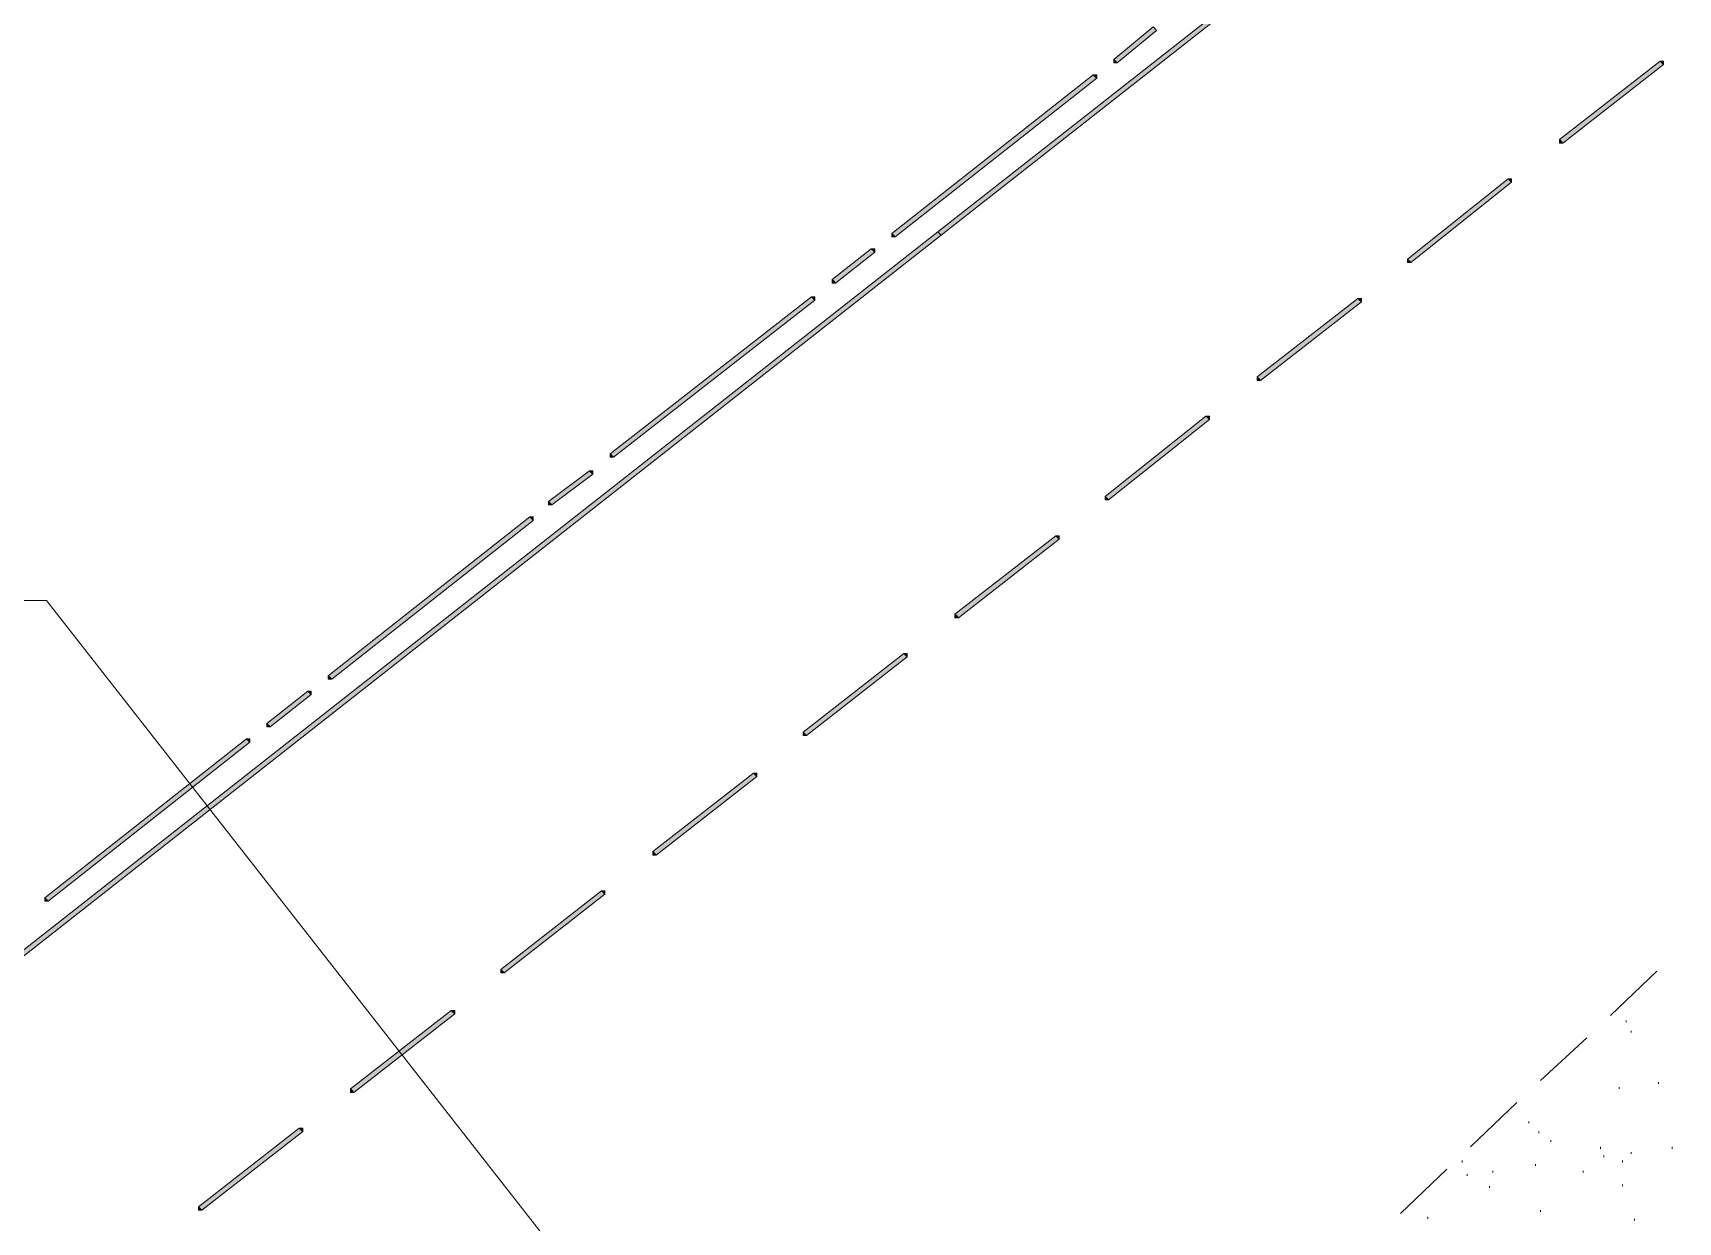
# Model space of a CAD drawing. Header units: inches. Extents: x 10 to 486, y 7 to 426.
# Drawn here: x 81.6 to 145.8, y 249.2 to 295.6 of the extents above; entities that cross this region are included whole.
import ezdxf

# ---------------------------------------------------------------- set-up
doc = ezdxf.new("R2010")
doc.units = ezdxf.units.IN
doc.header["$LTSCALE"] = 3
doc.header["$MEASUREMENT"] = 0
doc.layers.add('PDF_Geometry', color=7, linetype='Continuous', true_color=0x999999)
doc.layers.add('PDF_Solid Fills', color=7, linetype='Continuous')

msp = doc.modelspace()

# ---------------------------------------------------------------- hatches: boundary and pattern name
at = {"layer": 'PDF_Solid Fills', "transparency": 33554559}
for points in [[(125.41, 295.817), (125.343, 295.883), (123.81, 294.617), (123.877, 294.55), (123.943, 294.483), (125.477, 295.75)], [(145.21, 294.483), (145.143, 294.55), (141.21, 291.483), (141.277, 291.417), (141.343, 291.35), (145.277, 294.417)], [(123.077, 293.95), (123.01, 294.017), (115.143, 287.817), (115.21, 287.75), (115.277, 287.683), (123.143, 293.883)], [(139.277, 289.883), (139.21, 289.95), (135.277, 286.817), (135.343, 286.75), (135.41, 286.683), (139.343, 289.817)], [(114.41, 287.15), (114.343, 287.217), (112.81, 286.017), (112.877, 285.95), (112.943, 285.883), (114.477, 287.083)], [(112.077, 285.283), (112.01, 285.35), (104.143, 279.217), (104.21, 279.15), (104.277, 279.083), (112.143, 285.217)], [(133.41, 285.217), (133.343, 285.283), (129.41, 282.217), (129.477, 282.15), (129.543, 282.083), (133.477, 285.15)], [(127.477, 280.617), (127.41, 280.683), (123.477, 277.55), (123.543, 277.483), (123.61, 277.417), (127.543, 280.55)], [(103.41, 278.483), (103.343, 278.55), (101.743, 277.35), (101.81, 277.283), (101.877, 277.217), (103.477, 278.417)], [(101.077, 276.683), (101.01, 276.75), (93.143, 270.55), (93.21, 270.483), (93.277, 270.417), (101.143, 276.617)], [(121.61, 275.95), (121.543, 276.017), (117.61, 272.95), (117.677, 272.883), (117.743, 272.817), (121.677, 275.883)], [(115.677, 271.35), (115.61, 271.417), (111.677, 268.35), (111.743, 268.283), (111.81, 268.217), (115.743, 271.283)], [(92.41, 269.883), (92.343, 269.95), (90.743, 268.683), (90.81, 268.617), (90.877, 268.55), (92.477, 269.817)], [(90.01, 268.017), (89.943, 268.083), (82.077, 261.883), (82.143, 261.817), (82.21, 261.75), (90.077, 267.95)], [(109.81, 266.683), (109.743, 266.75), (105.81, 263.683), (105.877, 263.617), (105.943, 263.55), (109.877, 266.617)], [(103.877, 262.083), (103.81, 262.15), (99.877, 259.083), (99.943, 259.017), (100.01, 258.95), (103.943, 262.017)], [(98.01, 257.417), (97.943, 257.483), (94.01, 254.417), (94.077, 254.35), (94.143, 254.283), (98.077, 257.35)], [(92.077, 252.817), (92.01, 252.883), (88.077, 249.817), (88.143, 249.75), (88.21, 249.683), (92.143, 252.75)]]:
    msp.add_hatch(color=256, dxfattribs=at).paths.add_polyline_path(points)

# ---------------------------------------------------------------- linework, layer by layer
at = {"layer": 'PDF_Geometry', "lineweight": 5}
for points in [[(293.077, 426.15), (116.943, 287.883), (117.01, 287.817), (117.077, 287.75), (293.277, 426.083), (293.21, 426.15)], [(10.344, 204.017), (10.41, 203.95), (117.077, 287.75), (117.01, 287.817), (116.943, 287.883), (10.344, 204.15)], [(116.943, 287.883), (116.943, 287.883)]]:
    msp.add_lwpolyline(points, dxfattribs=at)
at = {"layer": 'PDF_Geometry', "color": 7, "lineweight": 5}
for points in [[(125.41, 295.817), (125.343, 295.883), (123.81, 294.617), (123.877, 294.55), (123.943, 294.483), (125.477, 295.75)], [(145.21, 294.483), (145.143, 294.55), (141.21, 291.483), (141.277, 291.417), (141.343, 291.35), (145.277, 294.417)], [(123.077, 293.95), (123.01, 294.017), (115.143, 287.817), (115.21, 287.75), (115.277, 287.683), (123.143, 293.883)], [(139.277, 289.883), (139.21, 289.95), (135.277, 286.817), (135.343, 286.75), (135.41, 286.683), (139.343, 289.817)], [(114.41, 287.15), (114.343, 287.217), (112.81, 286.017), (112.877, 285.95), (112.943, 285.883), (114.477, 287.083)], [(112.077, 285.283), (112.01, 285.35), (104.143, 279.217), (104.21, 279.15), (104.277, 279.083), (112.143, 285.217)], [(133.41, 285.217), (133.343, 285.283), (129.41, 282.217), (129.477, 282.15), (129.543, 282.083), (133.477, 285.15)], [(127.477, 280.617), (127.41, 280.683), (123.477, 277.55), (123.543, 277.483), (123.61, 277.417), (127.543, 280.55)], [(103.41, 278.483), (103.343, 278.55), (101.743, 277.35), (101.81, 277.283), (101.877, 277.217), (103.477, 278.417)], [(101.077, 276.683), (101.01, 276.75), (93.143, 270.55), (93.21, 270.483), (93.277, 270.417), (101.143, 276.617)], [(121.61, 275.95), (121.543, 276.017), (117.61, 272.95), (117.677, 272.883), (117.743, 272.817), (121.677, 275.883)], [(115.677, 271.35), (115.61, 271.417), (111.677, 268.35), (111.743, 268.283), (111.81, 268.217), (115.743, 271.283)], [(92.41, 269.883), (92.343, 269.95), (90.743, 268.683), (90.81, 268.617), (90.877, 268.55), (92.477, 269.817)], [(90.01, 268.017), (89.943, 268.083), (82.077, 261.883), (82.143, 261.817), (82.21, 261.75), (90.077, 267.95)], [(109.81, 266.683), (109.743, 266.75), (105.81, 263.683), (105.877, 263.617), (105.943, 263.55), (109.877, 266.617)], [(103.877, 262.083), (103.81, 262.15), (99.877, 259.083), (99.943, 259.017), (100.01, 258.95), (103.943, 262.017)], [(98.01, 257.417), (97.943, 257.483), (94.01, 254.417), (94.077, 254.35), (94.143, 254.283), (98.077, 257.35)], [(92.077, 252.817), (92.01, 252.883), (88.077, 249.817), (88.143, 249.75), (88.21, 249.683), (92.143, 252.75)]]:
    msp.add_lwpolyline(points, close=True, dxfattribs=at)
for points in [[(123.943, 294.483), (123.81, 294.483), (123.81, 294.617)], [(145.143, 294.55), (145.277, 294.55), (145.277, 294.417)], [(123.01, 294.017), (123.143, 294.017), (123.143, 293.883)], [(141.343, 291.35), (141.21, 291.35), (141.21, 291.483)], [(139.21, 289.95), (139.343, 289.95), (139.343, 289.817)], [(115.277, 287.683), (115.143, 287.683), (115.143, 287.817)], [(114.343, 287.217), (114.477, 287.217), (114.477, 287.083)], [(135.41, 286.683), (135.277, 286.683), (135.277, 286.817)], [(112.943, 285.883), (112.81, 285.883), (112.81, 286.017)], [(112.01, 285.35), (112.143, 285.35), (112.143, 285.217)], [(133.343, 285.283), (133.477, 285.283), (133.477, 285.15)], [(129.543, 282.083), (129.41, 282.083), (129.41, 282.217)], [(127.41, 280.683), (127.543, 280.683), (127.543, 280.55)], [(104.277, 279.083), (104.143, 279.083), (104.143, 279.217)], [(103.343, 278.55), (103.477, 278.55), (103.477, 278.417)], [(123.61, 277.417), (123.477, 277.417), (123.477, 277.55)], [(101.877, 277.217), (101.743, 277.217), (101.743, 277.35)], [(101.01, 276.75), (101.143, 276.75), (101.143, 276.617)], [(121.543, 276.017), (121.677, 276.017), (121.677, 275.883)], [(117.743, 272.817), (117.61, 272.817), (117.61, 272.95)], [(115.61, 271.417), (115.743, 271.417), (115.743, 271.283)], [(93.277, 270.417), (93.143, 270.417), (93.143, 270.55)], [(92.343, 269.95), (92.477, 269.95), (92.477, 269.817)], [(90.877, 268.55), (90.743, 268.55), (90.743, 268.683)], [(89.943, 268.083), (90.077, 268.083), (90.077, 267.95)], [(111.81, 268.217), (111.677, 268.217), (111.677, 268.35)], [(109.743, 266.75), (109.877, 266.75), (109.877, 266.617)], [(105.943, 263.55), (105.81, 263.55), (105.81, 263.683)], [(103.81, 262.15), (103.943, 262.15), (103.943, 262.017)], [(82.21, 261.75), (82.077, 261.75), (82.077, 261.883)], [(100.01, 258.95), (99.877, 258.95), (99.877, 259.083)], [(97.943, 257.483), (98.077, 257.483), (98.077, 257.35)], [(94.143, 254.283), (94.01, 254.283), (94.01, 254.417)], [(92.01, 252.883), (92.143, 252.883), (92.143, 252.75)], [(88.21, 249.683), (88.077, 249.683), (88.077, 249.817)]]:
    msp.add_lwpolyline(points, dxfattribs=at)
at = {"layer": 'PDF_Geometry', "lineweight": 5}
msp.add_lwpolyline([(116.943, 287.883), (116.943, 287.883), (117.01, 287.817)], close=True, dxfattribs=at)
at = {"layer": 'PDF_Geometry', "color": 7, "lineweight": 13}
msp.add_lwpolyline([(118.61, 226.883), (82.143, 273.483), (80.543, 273.483)], dxfattribs=at)
at = {"layer": 'PDF_Geometry', "lineweight": 13}
for points in [[(145.01, 259.017), (143.21, 257.283)], [(143.81, 257.083), (143.81, 257.017)], [(142.277, 256.417), (140.477, 254.75)], [(144.01, 256.683), (144.01, 256.617)], [(143.543, 254.483), (143.543, 254.417)], [(145.077, 254.683), (145.077, 254.617)], [(139.543, 253.883), (137.743, 252.15)], [(140.01, 253.15), (140.01, 253.083)], [(140.41, 252.75), (140.41, 252.683)], [(140.877, 252.417), (140.877, 252.35)], [(142.81, 252.15), (142.81, 252.083)], [(142.943, 251.817), (142.943, 251.75)], [(144.01, 251.95), (144.01, 251.883)], [(145.61, 252.15), (145.61, 252.083)], [(136.81, 251.283), (135.01, 249.55)], [(137.41, 251.617), (137.41, 251.55)], [(138.61, 251.217), (138.61, 251.15)], [(140.277, 251.483), (140.277, 251.417)], [(142.143, 251.217), (142.143, 251.15)], [(143.677, 251.617), (143.677, 251.55)], [(137.61, 251.083), (137.61, 251.017)], [(138.477, 250.617), (138.477, 250.55)], [(143.677, 250.683), (143.677, 250.617)], [(136.077, 249.417), (136.077, 249.35)], [(140.477, 249.683), (140.477, 249.617)], [(144.143, 249.35), (144.143, 249.283)]]:
    msp.add_lwpolyline(points, dxfattribs=at)
at = {"layer": 'PDF_Solid Fills', "color": 253, "lineweight": 5, "true_color": 0x999999, "transparency": 33554559}
for points in [[(293.077, 426.15), (116.943, 287.883), (117.01, 287.817)], [(293.077, 426.15), (117.01, 287.817), (117.077, 287.75)], [(117.077, 287.75), (293.21, 426.15), (293.077, 426.15)], [(293.277, 426.083), (293.21, 426.15), (117.077, 287.75)], [(10.344, 204.15), (116.943, 287.883), (10.344, 204.017)], [(10.41, 203.95), (116.943, 287.883), (10.344, 204.017)], [(10.41, 203.95), (117.01, 287.817), (116.943, 287.883)], [(117.077, 287.75), (117.01, 287.817), (10.41, 203.95)]]:
    msp.add_solid(points, dxfattribs=at)
at = {"layer": 'PDF_Solid Fills', "lineweight": 5, "transparency": 33554559}
for points in [[(123.943, 294.483), (123.81, 294.483), (123.877, 294.55), (123.81, 294.617)], [(145.143, 294.55), (145.277, 294.55), (145.21, 294.483), (145.277, 294.417)], [(123.01, 294.017), (123.143, 294.017), (123.077, 293.95), (123.143, 293.883)], [(141.343, 291.35), (141.21, 291.35), (141.277, 291.417), (141.21, 291.483)], [(139.21, 289.95), (139.343, 289.95), (139.277, 289.883), (139.343, 289.817)], [(115.277, 287.683), (115.143, 287.683), (115.21, 287.75), (115.143, 287.817)], [(114.343, 287.217), (114.477, 287.217), (114.41, 287.15), (114.477, 287.083)], [(135.41, 286.683), (135.277, 286.683), (135.343, 286.75), (135.277, 286.817)], [(112.943, 285.883), (112.81, 285.883), (112.877, 285.95), (112.81, 286.017)], [(112.01, 285.35), (112.143, 285.35), (112.077, 285.283), (112.143, 285.217)], [(133.343, 285.283), (133.477, 285.283), (133.41, 285.217), (133.477, 285.15)], [(129.543, 282.083), (129.41, 282.083), (129.477, 282.15), (129.41, 282.217)], [(127.41, 280.683), (127.543, 280.683), (127.477, 280.617), (127.543, 280.55)], [(104.277, 279.083), (104.143, 279.083), (104.21, 279.15), (104.143, 279.217)], [(103.343, 278.55), (103.477, 278.55), (103.41, 278.483), (103.477, 278.417)], [(123.61, 277.417), (123.477, 277.417), (123.543, 277.483), (123.477, 277.55)], [(101.877, 277.217), (101.743, 277.217), (101.81, 277.283), (101.743, 277.35)], [(101.01, 276.75), (101.143, 276.75), (101.077, 276.683), (101.143, 276.617)], [(121.543, 276.017), (121.677, 276.017), (121.61, 275.95), (121.677, 275.883)], [(117.743, 272.817), (117.61, 272.817), (117.677, 272.883), (117.61, 272.95)], [(115.61, 271.417), (115.743, 271.417), (115.677, 271.35), (115.743, 271.283)], [(93.277, 270.417), (93.143, 270.417), (93.21, 270.483), (93.143, 270.55)], [(92.343, 269.95), (92.477, 269.95), (92.41, 269.883), (92.477, 269.817)], [(90.877, 268.55), (90.743, 268.55), (90.81, 268.617), (90.743, 268.683)], [(89.943, 268.083), (90.077, 268.083), (90.01, 268.017), (90.077, 267.95)], [(111.81, 268.217), (111.677, 268.217), (111.743, 268.283), (111.677, 268.35)], [(109.743, 266.75), (109.877, 266.75), (109.81, 266.683), (109.877, 266.617)], [(105.943, 263.55), (105.81, 263.55), (105.877, 263.617), (105.81, 263.683)], [(103.81, 262.15), (103.943, 262.15), (103.877, 262.083), (103.943, 262.017)], [(82.21, 261.75), (82.077, 261.75), (82.143, 261.817), (82.077, 261.883)], [(100.01, 258.95), (99.877, 258.95), (99.943, 259.017), (99.877, 259.083)], [(97.943, 257.483), (98.077, 257.483), (98.01, 257.417), (98.077, 257.35)], [(94.143, 254.283), (94.01, 254.283), (94.077, 254.35), (94.01, 254.417)], [(92.01, 252.883), (92.143, 252.883), (92.077, 252.817), (92.143, 252.75)], [(88.21, 249.683), (88.077, 249.683), (88.143, 249.75), (88.077, 249.817)]]:
    msp.add_solid(points, dxfattribs=at)

doc.saveas('drawing.dxf')
